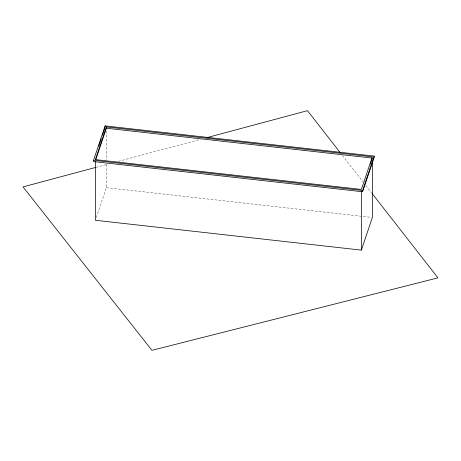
<?xml version="1.0" encoding="UTF-8"?>
<svg xmlns="http://www.w3.org/2000/svg" width="461" height="461" viewBox="0 0 461 461"><rect width="100%" height="100%" fill="white"/><g stroke="black" fill="none" stroke-linecap="round" stroke-linejoin="round"><path stroke-width="0.35" stroke-dasharray="2.31 1.73" d="M96.286 217.552L106.358 187.639L106.358 163.303M96.067 167.326L107.891 164.156M118.321 161.362L200.385 139.372M106.358 187.639L370.926 217.327M342.419 155.443L363.205 182.078M365.861 185.483L371.606 192.848M106.358 131.091L106.358 159.725"/><path stroke-width="0.69" d="M93.543 160.301L105.125 125.899L374.188 156.095L374.188 157.368L362.605 191.77L93.543 161.575L93.543 160.301L362.605 190.497L374.188 156.095M98.763 146.062L101.264 138.64M102.4 135.269L104.901 127.847M106.358 126.954L95.369 159.592L361.372 189.442L372.355 156.809L106.358 126.954L106.358 128.227L95.83 159.506M370.298 164.202L372.355 158.083L106.358 128.227M95.369 161.581L95.369 220.272L361.372 250.127L372.355 217.488L372.355 161.661M95.375 167.51L23.05 186.895L151.928 350.331L437.95 277.862L372.05 193.413M206.643 137.695L307.475 110.669L340.206 152.608M362.605 190.497L362.605 191.77M361.372 191.43L361.372 250.127M105.125 125.899L105.125 127.173"/></g></svg>
